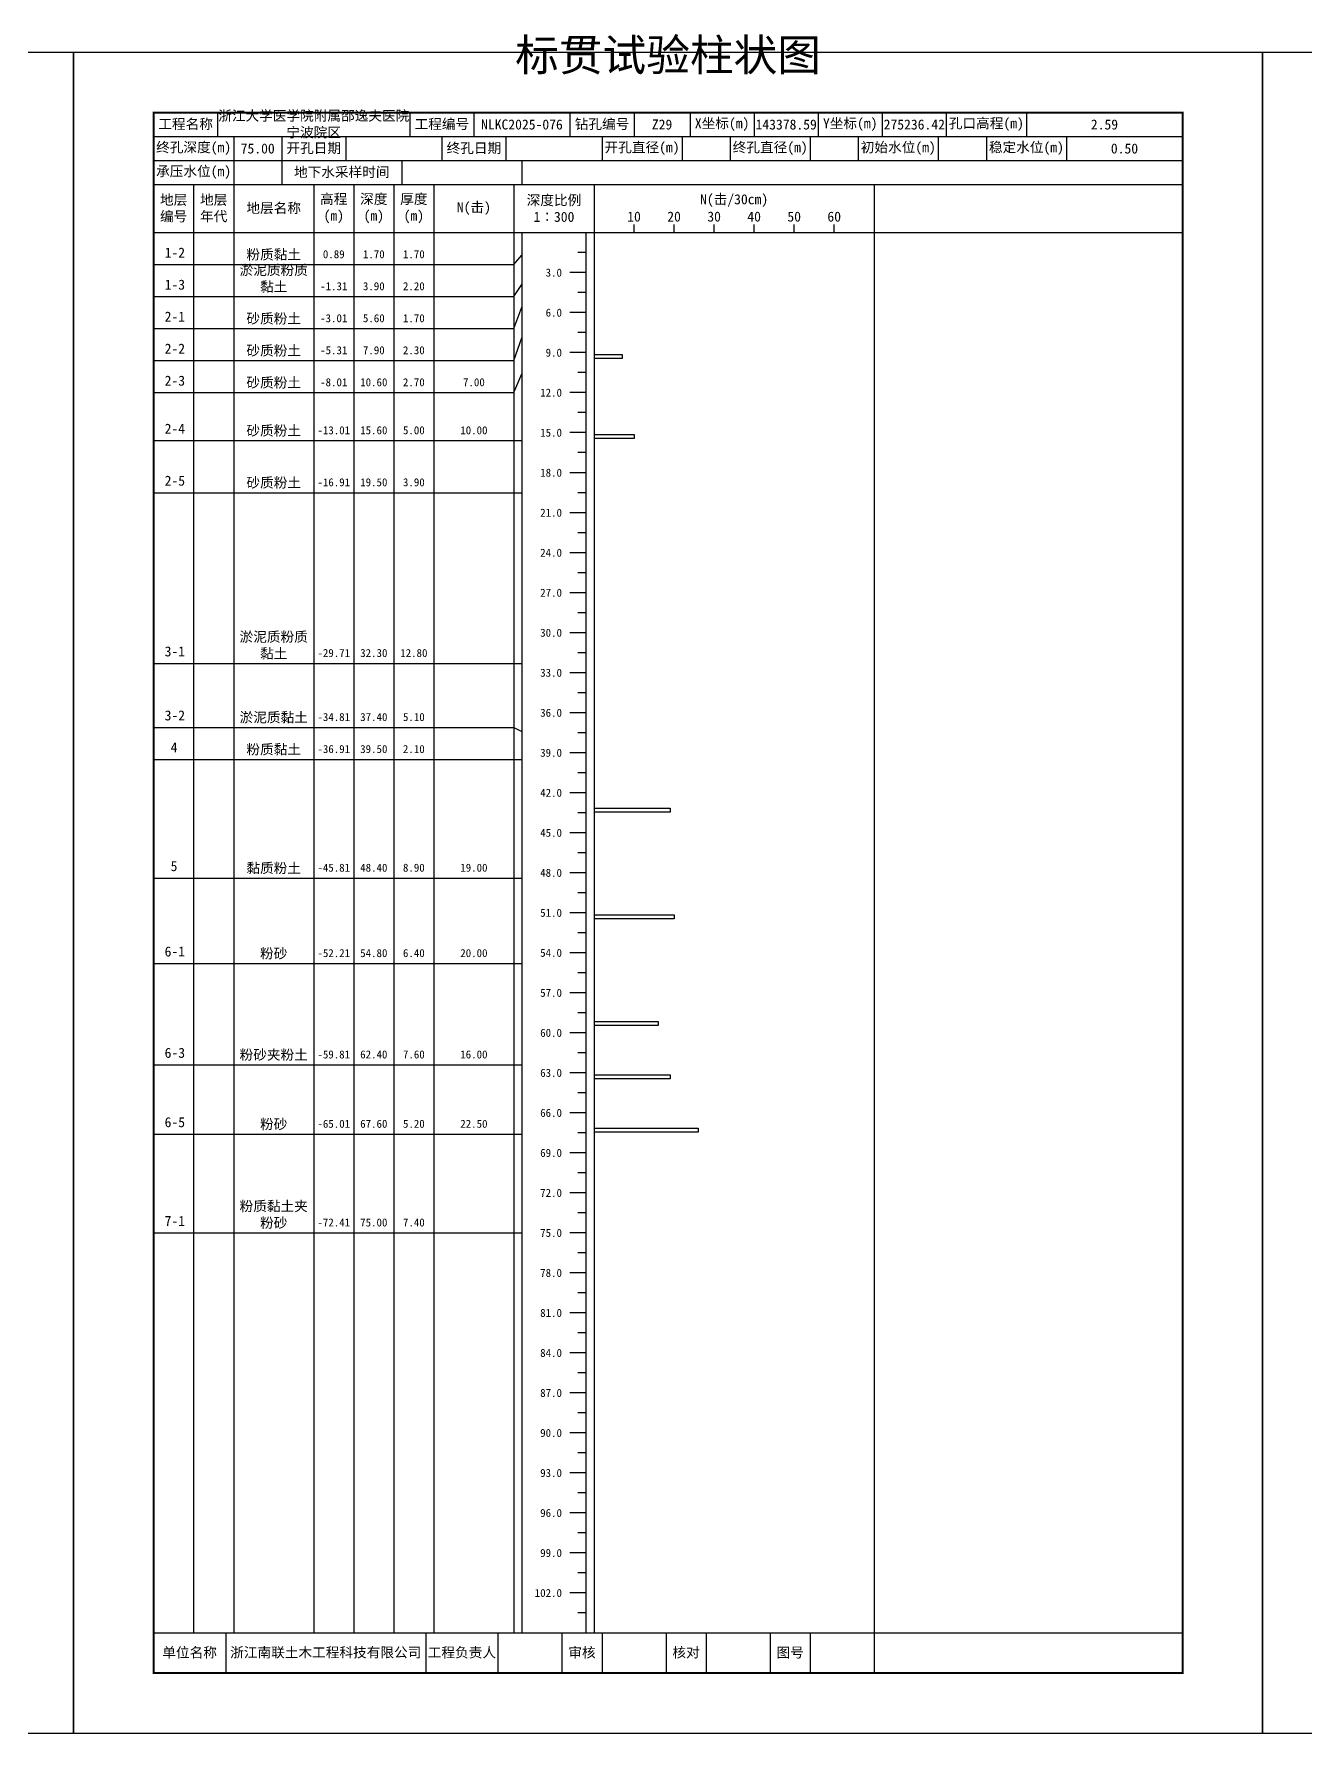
# Model space of a CAD drawing. Extents: x 297 to 65340, y 0 to 425.
# Drawn here: x 40976.1 to 41293.8, y 0 to 424.6 of the extents above; entities that cross this region are included whole.
import ezdxf
from ezdxf.enums import TextEntityAlignment as Align

# ---------------------------------------------------------------- set-up
doc = ezdxf.new("R2010")
doc.units = 0
doc.layers.add('FRAME', color=7, linetype='CONTINUOUS')
doc.layers.add('STRATUM', color=7, linetype='CONTINUOUS')
doc.styles.add('ST', font='')
doc.styles.get('ST').set_extended_font_data('SimSun')

msp = doc.modelspace()

# ---------------------------------------------------------------- linework, layer by layer
at = {"layer": 'FRAME', "color": 245, "linetype": 'Continuous'}
for points in [[(40689, 0), (40986, 0), (40986, 420), (40689, 420)], [(40986, 0), (41283, 0), (41283, 420), (40986, 420)], [(41283, 0), (41580, 0), (41580, 420), (41283, 420)]]:
    msp.add_lwpolyline(points, close=True, dxfattribs=at)
at = {"layer": 'FRAME', "linetype": 'Continuous', "const_width": 0.5}
msp.add_lwpolyline([(41006, 15), (41263, 15), (41263, 405), (41006, 405)], close=True, dxfattribs=at)
at = {"layer": 'FRAME', "color": 0, "linetype": 'Continuous'}
for points in [[(41022, 405), (41022, 399)], [(41070, 405), (41070, 399)], [(41086, 405), (41086, 399)], [(41110, 405), (41110, 399)], [(41126, 405), (41126, 399)], [(41140, 405), (41140, 399)], [(41156, 405), (41156, 399)], [(41172, 405), (41172, 399)], [(41188, 405), (41188, 399)], [(41204, 405), (41204, 399)], [(41224, 405), (41224, 399)], [(41263, 405), (41263, 399)], [(41006, 399), (41263, 399)], [(41026, 399), (41026, 393)], [(41038, 399), (41038, 393)], [(41054, 399), (41054, 393)], [(41078, 399), (41078, 393)], [(41094, 399), (41094, 393)], [(41118, 399), (41118, 393)], [(41138, 399), (41138, 393)], [(41150, 399), (41150, 393)], [(41170, 399), (41170, 393)], [(41182, 399), (41182, 393)], [(41202, 399), (41202, 393)], [(41214, 399), (41214, 393)], [(41234, 399), (41234, 393)], [(41263, 399), (41263, 393)], [(41006, 393), (41263, 393)], [(41026, 393), (41026, 387)], [(41038, 393), (41038, 387)], [(41068, 393), (41068, 387)], [(41098, 393), (41098, 387)], [(41006, 387), (41263, 387)], [(41016, 387), (41016, 25)], [(41026, 387), (41026, 25)], [(41046, 387), (41046, 25)], [(41056, 387), (41056, 25)], [(41066, 387), (41066, 25)], [(41076, 387), (41076, 25)], [(41096, 387), (41096, 25)], [(41116, 387), (41116, 25)], [(41186, 387), (41186, 25)], [(41006, 375), (41263, 375)], [(41098, 375), (41098, 25)], [(41114, 375), (41114, 25)], [(41126, 375), (41126, 377)], [(41136, 375), (41136, 377)], [(41146, 375), (41146, 377)], [(41156, 375), (41156, 377)], [(41166, 375), (41166, 377)], [(41176, 375), (41176, 377)], [(41006, 25), (41263, 25)], [(41024, 25), (41024, 15)], [(41074, 25), (41074, 15)], [(41092, 25), (41092, 15)], [(41108, 25), (41108, 15)], [(41118, 25), (41118, 15)], [(41134, 25), (41134, 15)], [(41144, 25), (41144, 15)], [(41160, 25), (41160, 15)], [(41170, 25), (41170, 15)], [(41186, 25), (41186, 15)]]:
    msp.add_lwpolyline(points, dxfattribs=at)
at = {"layer": 'STRATUM', "linetype": 'Continuous'}
for points in [[(41114, 370), (41112, 370)], [(41006, 367), (41016, 367)], [(41016, 367), (41026, 367)], [(41026, 367), (41046, 367)], [(41046, 367), (41056, 367)], [(41056, 367), (41066, 367)], [(41066, 367), (41076, 367)], [(41076, 367), (41096, 367)], [(41096, 367), (41098, 369.33)], [(41096, 359), (41098, 362)], [(41114, 365), (41110, 365)], [(41006, 359), (41016, 359)], [(41016, 359), (41026, 359)], [(41026, 359), (41046, 359)], [(41046, 359), (41056, 359)], [(41056, 359), (41066, 359)], [(41066, 359), (41076, 359)], [(41076, 359), (41096, 359)], [(41114, 360), (41112, 360)], [(41096, 351), (41098, 356.33)], [(41114, 355), (41110, 355)], [(41006, 351), (41016, 351)], [(41016, 351), (41026, 351)], [(41026, 351), (41046, 351)], [(41046, 351), (41056, 351)], [(41056, 351), (41066, 351)], [(41066, 351), (41076, 351)], [(41076, 351), (41096, 351)], [(41096, 343), (41098, 348.67)], [(41114, 350), (41112, 350)], [(41114, 345), (41110, 345)], [(41116, 344.5), (41123, 344.5), (41123, 343.5), (41116, 343.5)], [(41006, 343), (41016, 343)], [(41016, 343), (41026, 343)], [(41026, 343), (41046, 343)], [(41046, 343), (41056, 343)], [(41056, 343), (41066, 343)], [(41066, 343), (41076, 343)], [(41076, 343), (41096, 343)], [(41114, 340), (41112, 340)], [(41096, 335), (41098, 339.67)], [(41006, 335), (41016, 335)], [(41016, 335), (41026, 335)], [(41026, 335), (41046, 335)], [(41046, 335), (41056, 335)], [(41056, 335), (41066, 335)], [(41066, 335), (41076, 335)], [(41076, 335), (41096, 335)], [(41114, 335), (41110, 335)], [(41114, 330), (41112, 330)], [(41006, 323), (41016, 323)], [(41016, 323), (41026, 323)], [(41026, 323), (41046, 323)], [(41046, 323), (41056, 323)], [(41056, 323), (41066, 323)], [(41066, 323), (41076, 323)], [(41076, 323), (41096, 323)], [(41096, 323), (41098, 323)], [(41114, 325), (41110, 325)], [(41116, 324.5), (41126, 324.5), (41126, 323.5), (41116, 323.5)], [(41114, 320), (41112, 320)], [(41114, 315), (41110, 315)], [(41006, 310), (41016, 310)], [(41016, 310), (41026, 310)], [(41026, 310), (41046, 310)], [(41046, 310), (41056, 310)], [(41056, 310), (41066, 310)], [(41066, 310), (41076, 310)], [(41076, 310), (41096, 310)], [(41096, 310), (41098, 310)], [(41114, 310), (41112, 310)], [(41114, 305), (41110, 305)], [(41114, 300), (41112, 300)], [(41114, 295), (41110, 295)], [(41114, 290), (41112, 290)], [(41114, 285), (41110, 285)], [(41114, 280), (41112, 280)], [(41114, 275), (41110, 275)], [(41114, 270), (41112, 270)], [(41006, 267.33), (41016, 267.33)], [(41016, 267.33), (41026, 267.33)], [(41026, 267.33), (41046, 267.33)], [(41046, 267.33), (41056, 267.33)], [(41056, 267.33), (41066, 267.33)], [(41066, 267.33), (41076, 267.33)], [(41076, 267.33), (41096, 267.33)], [(41096, 267.33), (41098, 267.33)], [(41114, 265), (41110, 265)], [(41114, 260), (41112, 260)], [(41114, 255), (41110, 255)], [(41006, 251.33), (41016, 251.33)], [(41016, 251.33), (41026, 251.33)], [(41026, 251.33), (41046, 251.33)], [(41046, 251.33), (41056, 251.33)], [(41056, 251.33), (41066, 251.33)], [(41066, 251.33), (41076, 251.33)], [(41076, 251.33), (41096, 251.33)], [(41096, 251.33), (41098, 250.33)], [(41114, 250), (41112, 250)], [(41006, 243.33), (41016, 243.33)], [(41016, 243.33), (41026, 243.33)], [(41026, 243.33), (41046, 243.33)], [(41046, 243.33), (41056, 243.33)], [(41056, 243.33), (41066, 243.33)], [(41066, 243.33), (41076, 243.33)], [(41076, 243.33), (41096, 243.33)], [(41096, 243.33), (41098, 243.33)], [(41114, 245), (41110, 245)], [(41114, 240), (41112, 240)], [(41114, 235), (41110, 235)], [(41114, 230), (41112, 230)], [(41116, 231.17), (41135, 231.17), (41135, 230.17), (41116, 230.17)], [(41114, 225), (41110, 225)], [(41114, 220), (41112, 220)], [(41006, 213.67), (41016, 213.67)], [(41016, 213.67), (41026, 213.67)], [(41026, 213.67), (41046, 213.67)], [(41046, 213.67), (41056, 213.67)], [(41056, 213.67), (41066, 213.67)], [(41066, 213.67), (41076, 213.67)], [(41076, 213.67), (41096, 213.67)], [(41096, 213.67), (41098, 213.67)], [(41114, 215), (41110, 215)], [(41114, 210), (41112, 210)], [(41114, 205), (41110, 205)], [(41116, 204.5), (41136, 204.5), (41136, 203.5), (41116, 203.5)], [(41114, 200), (41112, 200)], [(41006, 192.33), (41016, 192.33)], [(41016, 192.33), (41026, 192.33)], [(41026, 192.33), (41046, 192.33)], [(41046, 192.33), (41056, 192.33)], [(41056, 192.33), (41066, 192.33)], [(41066, 192.33), (41076, 192.33)], [(41076, 192.33), (41096, 192.33)], [(41096, 192.33), (41098, 192.33)], [(41114, 195), (41110, 195)], [(41114, 190), (41112, 190)], [(41114, 185), (41110, 185)], [(41114, 180), (41112, 180)], [(41114, 175), (41110, 175)], [(41116, 177.83), (41132, 177.83), (41132, 176.83), (41116, 176.83)], [(41114, 170), (41112, 170)], [(41006, 167), (41016, 167)], [(41016, 167), (41026, 167)], [(41026, 167), (41046, 167)], [(41046, 167), (41056, 167)], [(41056, 167), (41066, 167)], [(41066, 167), (41076, 167)], [(41076, 167), (41096, 167)], [(41096, 167), (41098, 167)], [(41114, 165), (41110, 165)], [(41116, 164.5), (41135, 164.5), (41135, 163.5), (41116, 163.5)], [(41114, 160), (41112, 160)], [(41114, 155), (41110, 155)], [(41006, 149.67), (41016, 149.67)], [(41016, 149.67), (41026, 149.67)], [(41026, 149.67), (41046, 149.67)], [(41046, 149.67), (41056, 149.67)], [(41056, 149.67), (41066, 149.67)], [(41066, 149.67), (41076, 149.67)], [(41076, 149.67), (41096, 149.67)], [(41096, 149.67), (41098, 149.67)], [(41114, 150), (41112, 150)], [(41116, 151.17), (41142, 151.17), (41142, 150.17), (41116, 150.17)], [(41114, 145), (41110, 145)], [(41114, 140), (41112, 140)], [(41114, 135), (41110, 135)], [(41114, 130), (41112, 130)], [(41006, 125), (41016, 125)], [(41016, 125), (41026, 125)], [(41026, 125), (41046, 125)], [(41046, 125), (41056, 125)], [(41056, 125), (41066, 125)], [(41066, 125), (41076, 125)], [(41076, 125), (41096, 125)], [(41096, 125), (41098, 125)], [(41114, 125), (41110, 125)], [(41114, 120), (41112, 120)], [(41114, 115), (41110, 115)], [(41114, 110), (41112, 110)], [(41114, 105), (41110, 105)], [(41114, 100), (41112, 100)], [(41114, 95), (41110, 95)], [(41114, 90), (41112, 90)], [(41114, 85), (41110, 85)], [(41114, 80), (41112, 80)], [(41114, 75), (41110, 75)], [(41114, 70), (41112, 70)], [(41114, 65), (41110, 65)], [(41114, 60), (41112, 60)], [(41114, 55), (41110, 55)], [(41114, 50), (41112, 50)], [(41114, 45), (41110, 45)], [(41114, 40), (41112, 40)], [(41114, 35), (41110, 35)], [(41114, 30), (41112, 30)]]:
    msp.add_lwpolyline(points, dxfattribs=at)

# ---------------------------------------------------------------- texts
at = {"layer": 'FRAME', "style": 'ST'}
msp.add_text('标贯试验柱状图', height=8, dxfattribs=at).set_placement((41134.5, 413), align=Align.BOTTOM_CENTER)
for s, p in [('10', (41126, 379)), ('20', (41136, 379)), ('30', (41146, 379)), ('40', (41156, 379)), ('50', (41166, 379)), ('60', (41176, 379))]:
    msp.add_text(s, height=2.5, dxfattribs=at).set_placement(p, align=Align.MIDDLE_CENTER)
at = {"layer": 'FRAME', "char_height": 2.5, "attachment_point": 5, "style": 'ST'}
for s, insert, width in [('工程名称', (41014, 402), 16), ('浙江大学医学院附属邵逸夫医院宁波院区', (41046, 402), 48), ('工程编号', (41078, 402), 16), ('钻孔编号', (41118, 402), 16), ('X坐标(m)', (41148, 402), 16), ('Y坐标(m)', (41180, 402), 16), ('孔口高程(m)', (41214, 402), 20), ('NLKC2025-076', (41098, 402), 24), ('Z29', (41133, 402), 14), ('143378.59', (41164, 402), 16), ('275236.42', (41196, 402), 16), ('2.59', (41243.5, 402), 39), ('终孔深度(m)', (41016, 396), 20), ('75.00', (41032, 396), 12), ('开孔日期', (41046, 396), 16), ('终孔日期', (41086, 396), 16), ('开孔直径(m)', (41128, 396), 20), ('终孔直径(m)', (41160, 396), 20), ('初始水位(m)', (41192, 396), 20), ('稳定水位(m)', (41224, 396), 20), ('0.50', (41248.5, 396), 29), ('承压水位(m)', (41016, 390), 20), ('地下水采样时间', (41053, 390), 30), ('地层编号', (41011, 381), 10), ('地层年代', (41021, 381), 10), ('地层名称', (41036, 381), 20), ('高程\\P(m)', (41051, 381), 10), ('深度\\P(m)', (41061, 381), 10), ('厚度\\P(m)', (41071, 381), 10), ('N(击)', (41086, 381), 20), ('深度比例\\P1∶300', (41106, 381), 20), ('N(击/30cm)', (41151, 383), 70), ('单位名称', (41015, 20), 18), ('浙江南联土木工程科技有限公司', (41049, 20), 50), ('工程负责人', (41083, 20), 18), ('审核', (41113, 20), 10), ('核对', (41139, 20), 10), ('图号', (41165, 20), 10)]:
    msp.add_mtext(s, dxfattribs=dict(at, insert=insert, width=width))
at = {"layer": 'STRATUM', "style": 'ST'}
for s, p in [('1-2', (41008.75, 370)), ('1-3', (41008.75, 362)), ('2-1', (41008.75, 354)), ('2-2', (41008.75, 346)), ('2-3', (41008.75, 338)), ('2-4', (41008.75, 326)), ('2-5', (41008.75, 313)), ('3-1', (41008.75, 270.33)), ('3-2', (41008.75, 254.33)), ('4', (41010.25, 246.33)), ('5', (41010.25, 216.67)), ('6-1', (41008.75, 195.33)), ('6-3', (41008.75, 170)), ('6-5', (41008.75, 152.67)), ('7-1', (41008.75, 128))]:
    msp.add_text(s, height=2.5, dxfattribs=at).set_placement(p, align=Align.MIDDLE_LEFT)
for s, p in [('0.89', (41051, 368)), ('1.70', (41061, 368)), ('1.70', (41071, 368)), ('-1.31', (41051, 360)), ('3.90', (41061, 360)), ('2.20', (41071, 360)), ('-3.01', (41051, 352)), ('5.60', (41061, 352)), ('1.70', (41071, 352)), ('-5.31', (41051, 344)), ('7.90', (41061, 344)), ('2.30', (41071, 344)), ('-8.01', (41051, 336)), ('10.60', (41061, 336)), ('2.70', (41071, 336)), ('7.00', (41086, 336)), ('-13.01', (41051, 324)), ('15.60', (41061, 324)), ('5.00', (41071, 324)), ('10.00', (41086, 324)), ('-16.91', (41051, 311)), ('19.50', (41061, 311)), ('3.90', (41071, 311)), ('-29.71', (41051, 268.33)), ('32.30', (41061, 268.33)), ('12.80', (41071, 268.33)), ('-34.81', (41051, 252.33)), ('37.40', (41061, 252.33)), ('5.10', (41071, 252.33)), ('-36.91', (41051, 244.33)), ('39.50', (41061, 244.33)), ('2.10', (41071, 244.33)), ('-45.81', (41051, 214.67)), ('48.40', (41061, 214.67)), ('8.90', (41071, 214.67)), ('19.00', (41086, 214.67)), ('-52.21', (41051, 193.33)), ('54.80', (41061, 193.33)), ('6.40', (41071, 193.33)), ('20.00', (41086, 193.33)), ('-59.81', (41051, 168)), ('62.40', (41061, 168)), ('7.60', (41071, 168)), ('16.00', (41086, 168)), ('-65.01', (41051, 150.67)), ('67.60', (41061, 150.67)), ('5.20', (41071, 150.67)), ('22.50', (41086, 150.67)), ('-72.41', (41051, 126)), ('75.00', (41061, 126)), ('7.40', (41071, 126))]:
    msp.add_text(s, height=2, dxfattribs=at).set_placement(p, align=Align.BOTTOM_CENTER)
for s, p in [('3.0', (41108, 365)), ('6.0', (41108, 355)), ('9.0', (41108, 345)), ('12.0', (41108, 335)), ('15.0', (41108, 325)), ('18.0', (41108, 315)), ('21.0', (41108, 305)), ('24.0', (41108, 295)), ('27.0', (41108, 285)), ('30.0', (41108, 275)), ('33.0', (41108, 265)), ('36.0', (41108, 255)), ('39.0', (41108, 245)), ('42.0', (41108, 235)), ('45.0', (41108, 225)), ('48.0', (41108, 215)), ('51.0', (41108, 205)), ('54.0', (41108, 195)), ('57.0', (41108, 185)), ('60.0', (41108, 175)), ('63.0', (41108, 165)), ('66.0', (41108, 155)), ('69.0', (41108, 145)), ('72.0', (41108, 135)), ('75.0', (41108, 125)), ('78.0', (41108, 115)), ('81.0', (41108, 105)), ('84.0', (41108, 95)), ('87.0', (41108, 85)), ('90.0', (41108, 75)), ('93.0', (41108, 65)), ('96.0', (41108, 55)), ('99.0', (41108, 45)), ('102.0', (41108, 35))]:
    msp.add_text(s, height=2, dxfattribs=at).set_placement(p, align=Align.MIDDLE_RIGHT)
at = {"layer": 'STRATUM', "char_height": 2.5, "width": 20, "attachment_point": 8, "style": 'ST'}
for s, insert in [('粉质黏土', (41036, 368)), ('淤泥质粉质黏土', (41036, 360)), ('砂质粉土', (41036, 352)), ('砂质粉土', (41036, 344)), ('砂质粉土', (41036, 336)), ('砂质粉土', (41036, 324)), ('砂质粉土', (41036, 311)), ('淤泥质粉质黏土', (41036, 268.33)), ('淤泥质黏土', (41036, 252.33)), ('粉质黏土', (41036, 244.33)), ('黏质粉土', (41036, 214.67)), ('粉砂', (41036, 193.33)), ('粉砂夹粉土', (41036, 168)), ('粉砂', (41036, 150.67)), ('粉质黏土夹粉砂', (41036, 126))]:
    msp.add_mtext(s, dxfattribs=dict(at, insert=insert))

doc.saveas('drawing.dxf')
